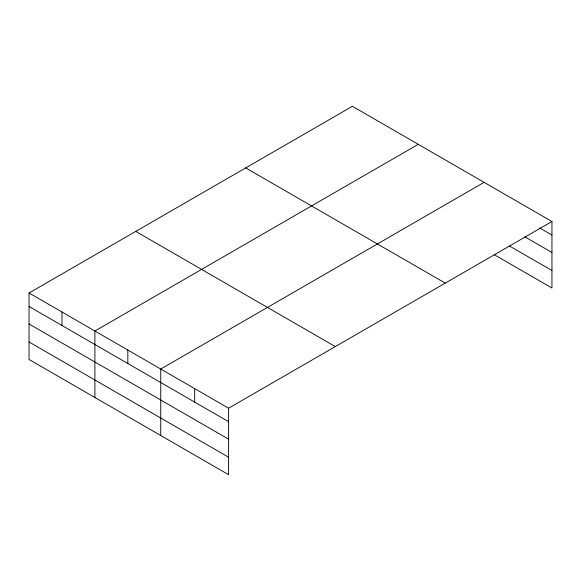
<?xml version="1.0" encoding="UTF-8"?>
<svg xmlns="http://www.w3.org/2000/svg" width="581" height="581" viewBox="0 0 581 581"><rect width="100%" height="100%" fill="white"/><g stroke="black" fill="none" stroke-linecap="round" stroke-linejoin="round"><path stroke-width="0.87" d="M551.95 221.521L352.406 106.308L29.05 292.998L29.05 359.479L228.594 474.692L228.594 408.203L551.95 221.521L551.95 288.002L494.126 254.616M418.255 144.328L94.899 331.017L94.899 397.498M484.104 182.347L160.748 369.037L160.748 435.518M539.611 227.883L551.95 235.007M524.963 236.917L551.95 252.495M509.544 246.032L551.95 270.514M245.698 167.916L445.242 283.121M135.758 231.391L335.302 346.596M29.05 292.998L228.594 408.203M29.05 306.485L228.594 421.69M29.05 323.973L228.594 439.178M29.05 341.991L228.594 457.203M194.671 388.616L194.671 402.103M127.827 350.023L127.827 363.51M61.978 312.004L61.978 325.491"/></g></svg>
